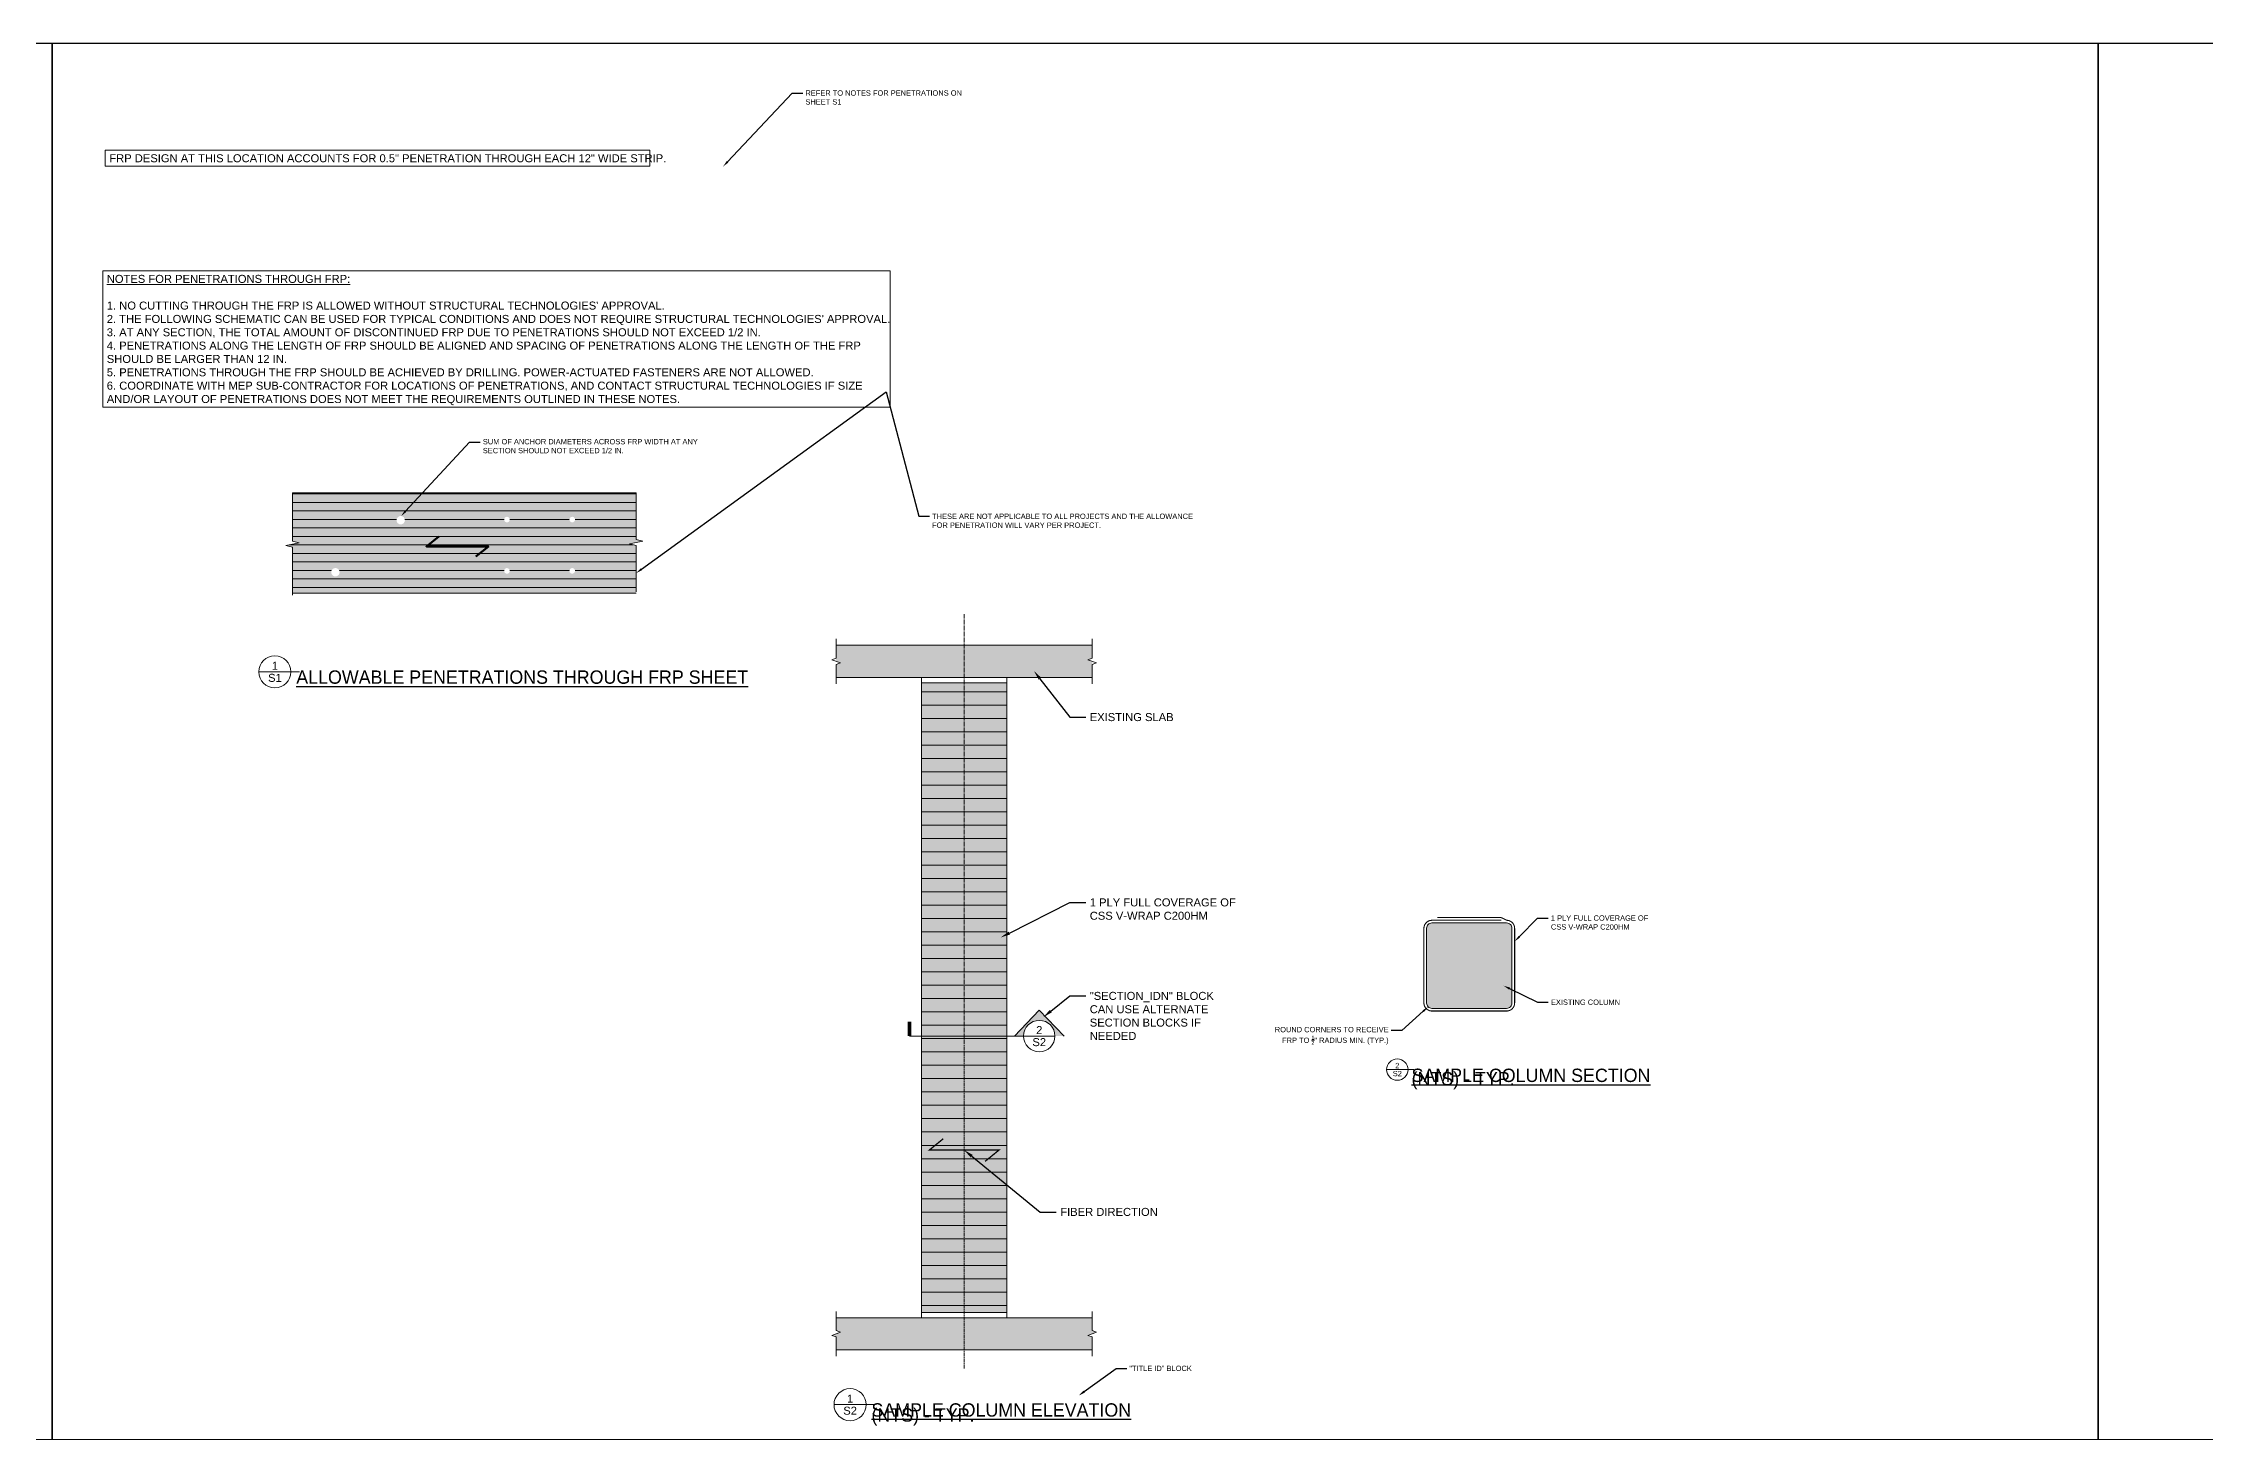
# Model space of a CAD drawing. Header units: inches. Extents: x 1159 to 5415, y 158 to 1829.
# Drawn here: x 1591.1 to 1996.4, y 1387.5 to 1647.9 of the extents above; entities that cross this region are included whole.
import ezdxf
from ezdxf import colors
from ezdxf.entities.mleader import LeaderData, LeaderLine
from ezdxf.enums import TextEntityAlignment as Align
from ezdxf.math import Vec2, Vec3

# ---------------------------------------------------------------- set-up
doc = ezdxf.new("R2018")
doc.units = ezdxf.units.IN
doc.header["$MEASUREMENT"] = 0
doc.set_wipeout_variables(frame=1)
doc.linetypes.add('CENTER2', pattern=[1.125, 0.75, -0.125, 0.125, -0.125])
for name, color, linetype, lineweight in [('STN-ANNO-TEXT', 3, 'Continuous', 20), ('STN-ANNO-TITL-TEXT', 7, 'Continuous', 25), ('STN-EXST-THK', 115, 'Continuous', 9), ('STN-FRP', 5, 'Continuous', 20), ('STN-GRAY-Sc-25', 254, 'Continuous', 20), ('STN-GRID-ID', 6, 'Continuous', 20), ('STN-GRID-LINE', 10, 'CENTER2', 13), ('STN-HATCH', 253, 'Continuous', 9), ('STN-REVS', 10, 'Continuous', 20)]:
    doc.layers.add(name, color=color, linetype=linetype, lineweight=lineweight)
doc.layers.add('STN-CONCRETE HATCH', color=253, linetype='Continuous', lineweight=9, transparency=0.75)
doc.layers.add('STN-VPORT', color=30, linetype='Continuous', plot=False)
doc.styles.add('16', font='swiss.ttf', dxfattribs={"height": 1})
doc.styles.add('24', font='swiss.ttf', dxfattribs={"height": 1.5})
doc.styles.add('DIMENSIONS', font='swiss.ttf')
doc.styles.get("Standard").update_dxf_attribs({"font": 'swiss.ttf'})

# ---------------------------------------------------------------- blocks, each defined once
blk = doc.blocks.new('*U48')
at = {"layer": 'STN-GRID-ID'}
for p, q in [((-0.375, 0), (0, 0)), ((0, 0), (0.1, 0))]:
    blk.add_line(p, q, dxfattribs=at)
blk.add_circle((-0.188, 0), 0.188, dxfattribs=at)
at = {"layer": 'STN-ANNO-TEXT', "style": 'DIMENSIONS'}
for tag, p in [('1', (-0.188, 0.071)), ('S1', (-0.188, -0.071))]:
    blk.add_attdef(tag, text='', height=0.0938, dxfattribs=at).set_placement(p, align=Align.MIDDLE_CENTER)
at = {"layer": 'STN-ANNO-TEXT', "lineweight": 30, "flags": 104}
blk.add_attdef('SCALE', text='', height=0.0938, dxfattribs=at).set_placement((0.062, -0.043), align=Align.TOP_LEFT)
at = {"layer": 'STN-ANNO-TITL-TEXT', "lineweight": 30, "flags": 104}
blk.add_attdef('DETAIL TITLE', text='', height=0.125, dxfattribs=at).set_placement((0.062, 0.016), align=Align.BOTTOM_LEFT)
blk = doc.blocks.new('*U117')
at = {"layer": 'STN-GRID-ID', "ltscale": 2}
blk.add_lwpolyline([(-11.2, 0), (-0.67, 0), (-0.3, 1.47), (0.3, -1.47), (0.64, 0), (11.3, 0)], dxfattribs=at)
blk = doc.blocks.new('*U118')
at = {"layer": 'STN-GRID-ID', "ltscale": 2}
blk.add_lwpolyline([(-10.84, 0), (-0.67, 0), (-0.3, 1.47), (0.3, -1.47), (0.64, 0), (10.93, 0)], dxfattribs=at)

msp = doc.modelspace()

# ---------------------------------------------------------------- hatches: boundary and pattern name
at = {"layer": 'STN-CONCRETE HATCH'}
h = msp.add_hatch(color=256, dxfattribs=at)
h.dxf.hatch_style = 1
h.paths.add_polyline_path([(1739.684, 1535.084), (1739.684, 1532.084), (1740.508, 1531.784), (1739.684, 1531.484), (1739.684, 1529.084), (1787.684, 1529.084), (1787.684, 1532.084), (1786.86, 1532.384), (1787.684, 1532.684), (1787.684, 1535.084)])
h = msp.add_hatch(color=256, dxfattribs=at)
h.dxf.hatch_style = 1
h.paths.add_polyline_path([(1851.358, 1483.064, 0.4142136), (1850.358, 1482.064), (1850.358, 1468.064, 0.4142136), (1851.358, 1467.064), (1865.358, 1467.064, 0.4142136), (1866.358, 1468.064), (1866.358, 1482.064, 0.4142136), (1865.358, 1483.064)])
h = msp.add_hatch(color=256, dxfattribs=at)
h.dxf.hatch_style = 1
h.paths.add_polyline_path([(1787.684, 1403.084), (1787.684, 1405.484), (1786.86, 1405.784), (1788.508, 1406.384), (1787.684, 1406.684), (1787.684, 1409.084), (1739.684, 1409.084), (1739.684, 1406.684), (1740.508, 1406.384), (1738.86, 1405.784), (1739.684, 1405.484), (1739.684, 1403.084)])
at = {"layer": 'STN-FRP'}
h = msp.add_hatch(dxfattribs=at)
h.set_pattern_fill('ANSI31', color=256, scale=12.75, angle=135)
h.set_pattern_definition([(180, (18970.4101, 4531.0289), (-9e-17, -1.59375), [])])
h.paths.add_polyline_path([(1637.776, 1563.636), (1637.776, 1554.623), (1639.086, 1554.301), (1636.465, 1553.759), (1637.776, 1553.459), (1637.776, 1544.88), (1702.181, 1544.88), (1702.181, 1553.76), (1700.871, 1554.061), (1703.492, 1554.602), (1702.181, 1554.925), (1702.181, 1563.636)])
h = msp.add_hatch(dxfattribs=at)
h.set_pattern_fill('ANSI31', color=256, scale=20, angle=135)
h.set_pattern_definition([(180, (1662.3119, 1318.8944), (-2e-16, -2.5), [])])
h.paths.add_polyline_path([(1771.684, 1528.084), (1755.684, 1528.084), (1755.684, 1410.084), (1771.684, 1410.084)])
at = {"layer": 'STN-GRAY-Sc-25'}
h = msp.add_hatch(color=256, dxfattribs=at)
h.dxf.hatch_style = 1
h.paths.add_polyline_path([(1637.776, 1563.636), (1637.776, 1554.623), (1639.086, 1554.301), (1636.465, 1553.759), (1637.776, 1553.459), (1637.776, 1544.88), (1702.181, 1544.88), (1702.181, 1553.76), (1700.871, 1554.061), (1703.492, 1554.602), (1702.181, 1554.925), (1702.181, 1563.636)])
h = msp.add_hatch(color=256, dxfattribs=at)
h.dxf.hatch_style = 1
h.paths.add_polyline_path([(1771.684, 1528.084), (1755.684, 1528.084), (1755.684, 1410.084), (1771.684, 1410.084)])
at = {"layer": 'STN-HATCH', "ltscale": 100}
msp.add_hatch(color=256, dxfattribs=at).paths.add_polyline_path([(1782.399, 1461.864), (1777.75, 1466.712), (1773.101, 1461.864), (1774.802, 1461.864, -0.4142136), (1777.75, 1464.813, -0.4142136), (1780.698, 1461.864)])

# ---------------------------------------------------------------- linework, layer by layer
at = {"layer": 'STN-ANNO-TEXT', "lineweight": 50}
msp.add_lwpolyline([(1672.133, 1551.729), (1674.499, 1553.607), (1662.897, 1553.608), (1665.201, 1555.487)], dxfattribs=at)
at = {"layer": 'STN-ANNO-TEXT', "const_width": 0.25}
msp.add_lwpolyline([(1767.602, 1438.387), (1770.208, 1440.511), (1763.684, 1440.511), (1757.16, 1440.511), (1759.766, 1442.636)], dxfattribs=at)
at = {"layer": 'STN-EXST-THK'}
for p, q in [((1739.684, 1535.084), (1787.684, 1535.084)), ((1739.684, 1529.084), (1787.684, 1529.084)), ((1755.684, 1529.084), (1755.684, 1409.084)), ((1771.684, 1529.084), (1771.684, 1409.084)), ((1739.684, 1409.084), (1787.684, 1409.084)), ((1739.684, 1403.084), (1787.684, 1403.084))]:
    msp.add_line(p, q, dxfattribs=at)
msp.add_lwpolyline([(1851.358, 1483.064), (1865.358, 1483.064, -0.4142136), (1866.358, 1482.064), (1866.358, 1468.064, -0.4142136), (1865.358, 1467.064), (1851.358, 1467.064, -0.4142136), (1850.358, 1468.064), (1850.358, 1482.064, -0.4142136)], format="xyb", close=True, dxfattribs=at)
at = {"layer": 'STN-FRP'}
for p, q in [((1637.776, 1563.636), (1702.181, 1563.636)), ((1637.776, 1544.88), (1702.181, 1544.88))]:
    msp.add_line(p, q, dxfattribs=at)
msp.add_lwpolyline([(1755.684, 1528.084), (1771.684, 1528.084), (1771.684, 1410.084), (1755.684, 1410.084)], close=True, dxfattribs=at)
at = {"layer": 'STN-FRP', "const_width": 0.2}
msp.add_lwpolyline([(1852.358, 1484.064), (1864.24, 1484.064, -0.1164338), (1864.464, 1484.011), (1865.26, 1483.613, 0.1004906), (1865.452, 1483.561, -0.3958706), (1866.858, 1482.064), (1866.858, 1468.064, -0.4142136), (1865.358, 1466.564), (1851.358, 1466.564, -0.4142136), (1849.858, 1468.064), (1849.858, 1482.064, -0.4142136), (1851.358, 1483.564), (1864.358, 1483.564)], format="xyb", dxfattribs=at)
at = {"layer": 'STN-GRID-ID', "ltscale": 100}
for p, q in [((1773.101, 1461.864), (1777.75, 1466.712)), ((1777.75, 1466.712), (1782.399, 1461.864)), ((1774.802, 1461.864), (1753.447, 1461.864)), ((1780.698, 1461.864), (1774.802, 1461.864))]:
    msp.add_line(p, q, dxfattribs=at)
at = {"layer": 'STN-GRID-ID', "linetype": 'Continuous'}
for points in [[(1739.684, 1527.884), (1739.684, 1531.484), (1740.508, 1531.784), (1738.86, 1532.384), (1739.684, 1532.684), (1739.684, 1536.284)], [(1787.684, 1527.884), (1787.684, 1531.484), (1788.508, 1531.784), (1786.86, 1532.384), (1787.684, 1532.684), (1787.684, 1536.284)], [(1739.684, 1410.284), (1739.684, 1406.684), (1740.508, 1406.384), (1738.86, 1405.784), (1739.684, 1405.484), (1739.684, 1401.884)], [(1787.684, 1410.284), (1787.684, 1406.684), (1788.508, 1406.384), (1786.86, 1405.784), (1787.684, 1405.484), (1787.684, 1401.884)]]:
    msp.add_lwpolyline(points, dxfattribs=at)
at = {"layer": 'STN-GRID-ID', "ltscale": 100}
msp.add_circle((1777.75, 1461.864), 2.948, dxfattribs=at)
at = {"layer": 'STN-GRID-LINE'}
msp.add_line((1763.684, 1540.946), (1763.684, 1399.528), dxfattribs=at)
at = {"layer": 'STN-HATCH', "const_width": 0.67}
msp.add_lwpolyline([(1753.447, 1464.544), (1753.447, 1461.864)], dxfattribs=at)
at = {"layer": 'STN-VPORT'}
for points in [[(1209.254, 1647.896), (1592.757, 1647.896), (1592.757, 1386.218), (1209.254, 1386.218)], [(1976.26, 1647.896), (2359.763, 1647.896), (2359.763, 1386.218), (1976.26, 1386.218)]]:
    msp.add_lwpolyline(points, close=True, dxfattribs=at)

# ---------------------------------------------------------------- block references
at = {"ltscale": 2, "xscale": 0.85, "yscale": 0.85, "zscale": 0.85, "rotation": 90}
for name, p in [('*U117', (1637.776, 1554.03)), ('*U118', (1702.181, 1554.344))]:
    msp.add_blockref(name, p, dxfattribs=at)
at = {"layer": 'STN-GRID-LINE'}
ref = msp.add_blockref('*U48', (1637.493, 1530.123), dxfattribs=dict(at, xscale=16, yscale=16, zscale=16))
lines = msp.add_mtext('{\\LALLOWABLE PENETRATIONS THROUGH FRP SHEET}', dxfattribs={"layer": 'STN-ANNO-TITL-TEXT', "insert": (1638.493, 1530.379), "char_height": 2.5, "attachment_point": 1})
ref.add_attrib('DETAIL TITLE', '', (1638.493, 1530.379), dxfattribs={"flags": 104}).embed_mtext(lines)
ref.add_attrib('1', '1', dxfattribs={"layer": 'STN-ANNO-TEXT', "height": 1.5, "style": 'DIMENSIONS'}).set_placement((1634.493, 1531.253), align=Align.MIDDLE_CENTER)
ref.add_attrib('S1', 'S1', dxfattribs={"layer": 'STN-ANNO-TEXT', "height": 1.5, "style": 'DIMENSIONS'}).set_placement((1634.493, 1528.993), align=Align.MIDDLE_CENTER)
ref = msp.add_blockref('*U48', (1846.873, 1455.591), dxfattribs=dict(at, xscale=10.66666666666667, yscale=10.66666666666667, zscale=10.66666666666667))
lines = msp.add_mtext('{\\LSAMPLE COLUMN SECTION}', dxfattribs={"layer": 'STN-ANNO-TITL-TEXT', "insert": (1847.54, 1455.762), "char_height": 2.5, "attachment_point": 1})
ref.add_attrib('DETAIL TITLE', '', (1847.54, 1455.762), dxfattribs={"flags": 104}).embed_mtext(lines)
ref.add_attrib('1', '2', dxfattribs={"layer": 'STN-ANNO-TEXT', "height": 1, "style": 'DIMENSIONS'}).set_placement((1844.873, 1456.344), align=Align.MIDDLE_CENTER)
ref.add_attrib('S1', 'S2', dxfattribs={"layer": 'STN-ANNO-TEXT', "height": 1, "style": 'DIMENSIONS'}).set_placement((1844.873, 1454.838), align=Align.MIDDLE_CENTER)
lines = msp.add_mtext('(NTS) - TYP.', dxfattribs={"layer": 'STN-ANNO-TEXT', "insert": (1847.54, 1455.135), "char_height": 2.5, "attachment_point": 1})
ref.add_attrib('SCALE', '', (1847.54, 1455.135), dxfattribs={"flags": 104}).embed_mtext(lines)
ref = msp.add_blockref('*U48', (1745.302, 1392.806), dxfattribs=dict(at, xscale=16, yscale=16, zscale=16))
lines = msp.add_mtext('{\\LSAMPLE COLUMN ELEVATION}', dxfattribs={"layer": 'STN-ANNO-TITL-TEXT', "insert": (1746.302, 1393.062), "char_height": 2.5, "attachment_point": 1})
ref.add_attrib('DETAIL TITLE', '', (1746.302, 1393.062), dxfattribs={"flags": 104}).embed_mtext(lines)
ref.add_attrib('1', '1', dxfattribs={"layer": 'STN-ANNO-TEXT', "height": 1.5, "style": 'DIMENSIONS'}).set_placement((1742.302, 1393.936), align=Align.MIDDLE_CENTER)
ref.add_attrib('S1', 'S2', dxfattribs={"layer": 'STN-ANNO-TEXT', "height": 1.5, "style": 'DIMENSIONS'}).set_placement((1742.302, 1391.676), align=Align.MIDDLE_CENTER)
lines = msp.add_mtext('(NTS) - TYP.', dxfattribs={"layer": 'STN-ANNO-TEXT', "insert": (1746.302, 1392.123), "char_height": 2.5, "attachment_point": 1})
ref.add_attrib('SCALE', '', (1746.302, 1392.123), dxfattribs={"flags": 104}).embed_mtext(lines)

# ---------------------------------------------------------------- texts
at = {"layer": 'STN-ANNO-TEXT', "char_height": 1.5, "attachment_point": 1, "style": '16', "bg_fill": 16, "box_fill_scale": 1.5, "bg_fill_color": 256, "bg_fill_transparency": 0}
for s, insert, width in [('FRP DESIGN AT THIS LOCATION ACCOUNTS FOR 0.5" PENETRATION THROUGH EACH 12" WIDE STRIP.', (1603.455, 1627.099), 100.55614), ("{\\LNOTES FOR PENETRATIONS THROUGH FRP:\\P}\\P1. NO CUTTING THROUGH THE FRP IS ALLOWED WITHOUT STRUCTURAL TECHNOLOGIES' APPROVAL.\\P2. THE FOLLOWING SCHEMATIC CAN BE USED FOR TYPICAL CONDITIONS AND DOES NOT REQUIRE STRUCTURAL TECHNOLOGIES' APPROVAL.\\P3. AT ANY SECTION, THE TOTAL AMOUNT OF DISCONTINUED FRP DUE TO PENETRATIONS SHOULD NOT EXCEED 1/2 IN.\\P4. PENETRATIONS ALONG THE LENGTH OF FRP SHOULD BE ALIGNED AND SPACING OF PENETRATIONS ALONG THE LENGTH OF THE FRP SHOULD BE LARGER THAN 12 IN.\\P5. PENETRATIONS THROUGH THE FRP SHOULD BE ACHIEVED BY DRILLING. POWER-ACTUATED FASTENERS ARE NOT ALLOWED.\\P6. COORDINATE WITH MEP SUB-CONTRACTOR FOR LOCATIONS OF PENETRATIONS, AND CONTACT STRUCTURAL TECHNOLOGIES IF SIZE AND/OR LAYOUT OF PENETRATIONS DOES NOT MEET THE REQUIREMENTS OUTLINED IN THESE NOTES.", (1602.982, 1604.495), 146.08639)]:
    msp.add_mtext(s, dxfattribs=dict(at, insert=insert, width=width))
at = {"layer": 'STN-ANNO-TEXT', "style": 'DIMENSIONS'}
for tag, text, p in [('2', '1', (1777.75, 1462.994)), ('S2', 'S1', (1777.75, 1460.734))]:
    msp.add_attdef(tag, text=text, height=1.5, dxfattribs=at).set_placement(p, align=Align.MIDDLE_CENTER)

# ---------------------------------------------------------------- leaders
at = {"layer": 'STN-ANNO-TEXT'}
ml = msp.add_multileader_mtext('Standard', dxfattribs=at)
ml.set_content('REFER TO NOTES FOR PENETRATIONS ON SHEET S1', color=256, style='16')
ml.set_leader_properties()
ml.build(insert=Vec2(0, 0))
ml.multileader.update_dxf_attribs({"dogleg_length": 2, "arrow_head_size": 1.25})
ctx = ml.context
ctx.base_point, ctx.char_height, ctx.arrow_head_size, ctx.landing_gap_size, ctx.plane_origin = Vec3(1733.429, 1638.562), 1, 1.25, 0.5, Vec3(1718.471, 1624.773)
notes = []
notes.append((ctx, [(0, (1, 1, 0), (1731.429, 1638.562), (1, 0), 2, [(0, [(1718.471, 1624.773)], 0, [])])]))
ctx.mtext.insert, ctx.mtext.width, ctx.mtext.flow_direction = Vec3(1733.929, 1639.075), 30.76923, 5
ml = msp.add_multileader_mtext('Standard', dxfattribs=at)
ml.set_content('EXISTING SLAB', color=256, style='24')
ml.set_leader_properties()
ml.build(insert=Vec2(0, 0))
ml.multileader.update_dxf_attribs({"dogleg_length": 3, "arrow_head_size": 1.812})
ctx = ml.context
ctx.base_point, ctx.char_height, ctx.arrow_head_size, ctx.landing_gap_size, ctx.plane_origin = Vec3(1786.473, 1521.617), 1.5, 1.812, 0.75, Vec3(1776.773, 1530.263)
notes.append((ctx, [(0, (1, 1, 0), (1783.473, 1521.617), (1, 0), 3, [(0, [(1776.773, 1530.263)], 0, [])])]))
ctx.mtext.insert, ctx.mtext.flow_direction = Vec3(1787.223, 1522.388), 5
ml = msp.add_multileader_mtext('Standard', dxfattribs=at)
ml.set_content('1 PLY FULL COVERAGE OF\\PCSS V-WRAP C200HM', color=256, style='24')
ml.set_leader_properties()
ml.build(insert=Vec2(0, 0))
ml.multileader.update_dxf_attribs({"dogleg_length": 3, "arrow_head_size": 1.812})
ctx = ml.context
ctx.base_point, ctx.char_height, ctx.arrow_head_size, ctx.landing_gap_size, ctx.plane_origin = Vec3(1786.473, 1486.896), 1.5, 1.812, 0.75, Vec3(1770.536, 1480.354)
notes.append((ctx, [(0, (1, 1, 0), (1783.473, 1486.896), (1, 0), 3, [(0, [(1770.536, 1480.354)], 0, [])])]))
ctx.mtext.insert, ctx.mtext.flow_direction = Vec3(1787.223, 1487.667), 5
ml = msp.add_multileader_mtext('Standard', dxfattribs=at)
ml.set_content('1 PLY FULL COVERAGE OF\\PCSS V-WRAP C200HM', color=256, style='16')
ml.set_leader_properties()
ml.build(insert=Vec2(0, 0))
ml.multileader.update_dxf_attribs({"dogleg_length": 2, "arrow_head_size": 1.25})
ctx = ml.context
ctx.base_point, ctx.char_height, ctx.arrow_head_size, ctx.landing_gap_size, ctx.plane_origin = Vec3(1873.159, 1483.972), 1, 1.25, 0.5, Vec3(1866.858, 1479.6)
notes.append((ctx, [(0, (1, 1, 0), (1871.159, 1483.972), (1, 0), 2, [(0, [(1866.858, 1479.6)], 0, [])])]))
ctx.mtext.insert, ctx.mtext.flow_direction = Vec3(1873.659, 1484.486), 5
ml = msp.add_multileader_mtext('Standard', dxfattribs=at)
ml.set_content('\\A1;ROUND CORNERS TO RECEIVE FRP TO {\\H0.7x;\\S1/2;}" RADIUS MIN. (TYP.)', color=256, style='16')
ml.set_leader_properties()
ml.build(insert=Vec2(0, 0))
ml.multileader.update_dxf_attribs({"dogleg_length": 2, "arrow_head_size": 1.25})
ctx = ml.context
ctx.base_point, ctx.char_height, ctx.arrow_head_size, ctx.landing_gap_size, ctx.plane_origin = Vec3(1822.438, 1462.942), 1, 1.25, 0.5, Vec3(1850.651, 1467.357)
ctx.text_align_type = 2
notes.append((ctx, [(0, (1, 1, 0), (1845.743, 1462.942), (-1, 0), 2, [(0, [(1850.651, 1467.357)], 0, [])])]))
ctx.mtext.insert, ctx.mtext.width, ctx.mtext.alignment, ctx.mtext.flow_direction = Vec3(1843.243, 1463.586), 23.16197, 3, 5
ml = msp.add_multileader_mtext('Standard', dxfattribs=at)
ml.set_content('EXISTING COLUMN', color=256, style='16')
ml.set_leader_properties()
ml.build(insert=Vec2(0, 0))
ml.multileader.update_dxf_attribs({"dogleg_length": 2, "arrow_head_size": 1.25})
ctx = ml.context
ctx.base_point, ctx.char_height, ctx.arrow_head_size, ctx.landing_gap_size, ctx.plane_origin = Vec3(1873.159, 1468.2), 1, 1.25, 0.5, Vec3(1864.783, 1471.31)
notes.append((ctx, [(0, (1, 1, 0), (1871.159, 1468.2), (1, 0), 2, [(0, [(1864.783, 1471.31)], 0, [])])]))
ctx.mtext.insert, ctx.mtext.flow_direction = Vec3(1873.659, 1468.714), 5
ml = msp.add_multileader_mtext('Standard', dxfattribs=at)
ml.set_content('FIBER DIRECTION', color=256, style='24')
ml.set_leader_properties()
ml.build(insert=Vec2(0, 0))
ml.multileader.update_dxf_attribs({"dogleg_length": 3, "arrow_head_size": 1.812})
ctx = ml.context
ctx.base_point, ctx.char_height, ctx.arrow_head_size, ctx.landing_gap_size, ctx.plane_origin = Vec3(1780.944, 1428.901), 1.5, 1.812, 0.75, Vec3(1770.536, 1431.92)
notes.append((ctx, [(0, (1, 1, 0), (1777.944, 1428.901), (1, 0), 3, [(0, [(1763.684, 1440.511)], 0, [])])]))
ctx.mtext.insert, ctx.mtext.flow_direction = Vec3(1781.694, 1429.672), 5
at = {"layer": 'STN-REVS'}
ml = msp.add_multileader_mtext('Standard', dxfattribs=at)
ml.set_content('THESE ARE NOT APPLICABLE TO ALL PROJECTS AND THE ALLOWANCE FOR PENETRATION WILL VARY PER PROJECT.\\P ', color=256, style='16')
ml.set_leader_properties()
ml.build(insert=Vec2(0, 0))
ml.multileader.update_dxf_attribs({"dogleg_length": 2, "arrow_head_size": 1.25})
ctx = ml.context
ctx.base_point, ctx.char_height, ctx.arrow_head_size, ctx.landing_gap_size, ctx.plane_origin = Vec3(1757.172, 1559.265), 1, 1.25, 0.5, Vec3(1780.175, 1533.335)
notes.append((ctx, [(0, (1, 1, 0), (1755.172, 1559.265), (1, 0), 2, [(1, [(1702.181, 1548.598), (1749.068, 1582.566)], 0, [])])]))
ctx.mtext.insert, ctx.mtext.width, ctx.mtext.flow_direction = Vec3(1757.672, 1559.765), 49.27593, 5
ml = msp.add_multileader_mtext('Standard', dxfattribs=at)
ml.set_content('"SECTION_IDN" BLOCK\\PCAN USE ALTERNATE\\PSECTION BLOCKS IF\\PNEEDED', color=256, style='24')
ml.set_leader_properties()
ml.build(insert=Vec2(0, 0))
ml.multileader.update_dxf_attribs({"dogleg_length": 3, "arrow_head_size": 1.812})
ctx = ml.context
ctx.base_point, ctx.char_height, ctx.arrow_head_size, ctx.landing_gap_size, ctx.plane_origin = Vec3(1786.473, 1469.398), 1.5, 1.812, 0.75, Vec3(1780.295, 1462.896)
notes.append((ctx, [(0, (1, 1, 0), (1783.473, 1469.398), (1, 0), 3, [(0, [(1778.505, 1465.403)], 0, [])])]))
ctx.mtext.insert, ctx.mtext.flow_direction = Vec3(1787.223, 1470.148), 5
ml = msp.add_multileader_mtext('Standard', dxfattribs=at)
ml.set_content('"TITLE ID" BLOCK', color=256, style='16')
ml.set_leader_properties()
ml.build(insert=Vec2(0, 0))
ml.multileader.update_dxf_attribs({"dogleg_length": 2, "arrow_head_size": 1.25})
ctx = ml.context
ctx.base_point, ctx.char_height, ctx.arrow_head_size, ctx.landing_gap_size, ctx.plane_origin = Vec3(1794.143, 1399.595), 1, 1.25, 0.5, Vec3(1789.122, 1391.226)
notes.append((ctx, [(0, (1, 1, 0), (1792.143, 1399.595), (1, 0), 2, [(0, [(1785.169, 1394.514)], 0, [])])]))
ctx.mtext.insert, ctx.mtext.flow_direction = Vec3(1794.643, 1400.109), 5
for ctx, leaders in notes:
    for number, flags, end, landing, length, lines in leaders:
        leader = LeaderData()
        leader.index, (leader.has_last_leader_line, leader.has_dogleg_vector, leader.attachment_direction) = number, flags
        leader.last_leader_point, leader.dogleg_vector, leader.dogleg_length = Vec3(end), Vec3(landing), length
        for number, points, colour, breaks in lines:
            line = LeaderLine()
            line.index, line.vertices, line.color, line.breaks = number, Vec3.list(points), colors.encode_raw_color(colour), breaks
            leader.lines.append(line)
        ctx.leaders.append(leader)

# ---------------------------------------------------------------- next in the draw order: wipeouts: each hides what was drawn before it
for points in [[(1658.847, 1558.529), (1658.846, 1558.578), (1658.841, 1558.626), (1658.833, 1558.675), (1658.823, 1558.722), (1658.809, 1558.769), (1658.792, 1558.815), (1658.773, 1558.86), (1658.751, 1558.903), (1658.726, 1558.945), (1658.699, 1558.986), (1658.669, 1559.024), (1658.636, 1559.061), (1658.602, 1559.096), (1658.565, 1559.128), (1658.527, 1559.158), (1658.486, 1559.185), (1658.444, 1559.21), (1658.401, 1559.232), (1658.356, 1559.252), (1658.31, 1559.268), (1658.263, 1559.282), (1658.215, 1559.292), (1658.167, 1559.3), (1658.119, 1559.305), (1658.07, 1559.306), (1658.021, 1559.305), (1657.972, 1559.3), (1657.924, 1559.292), (1657.876, 1559.282), (1657.829, 1559.268), (1657.784, 1559.252), (1657.739, 1559.232), (1657.695, 1559.21), (1657.653, 1559.185), (1657.613, 1559.158), (1657.574, 1559.128), (1657.538, 1559.096), (1657.503, 1559.061), (1657.471, 1559.024), (1657.441, 1558.986), (1657.413, 1558.945), (1657.388, 1558.903), (1657.366, 1558.86), (1657.347, 1558.815), (1657.33, 1558.769), (1657.317, 1558.722), (1657.306, 1558.675), (1657.298, 1558.626), (1657.294, 1558.578), (1657.292, 1558.529), (1657.294, 1558.48), (1657.298, 1558.431), (1657.306, 1558.383), (1657.317, 1558.336), (1657.33, 1558.289), (1657.347, 1558.243), (1657.366, 1558.198), (1657.388, 1558.154), (1657.413, 1558.112), (1657.441, 1558.072), (1657.471, 1558.033), (1657.503, 1557.997), (1657.538, 1557.962), (1657.574, 1557.93), (1657.613, 1557.9), (1657.653, 1557.873), (1657.695, 1557.848), (1657.739, 1557.826), (1657.784, 1557.806), (1657.829, 1557.79), (1657.876, 1557.776), (1657.924, 1557.765), (1657.972, 1557.758), (1658.021, 1557.753), (1658.07, 1557.752), (1658.119, 1557.753), (1658.167, 1557.758), (1658.215, 1557.765), (1658.263, 1557.776), (1658.31, 1557.79), (1658.356, 1557.806), (1658.401, 1557.826), (1658.444, 1557.848), (1658.486, 1557.873), (1658.527, 1557.9), (1658.565, 1557.93), (1658.602, 1557.962), (1658.636, 1557.997), (1658.669, 1558.033), (1658.699, 1558.072), (1658.726, 1558.112), (1658.751, 1558.154), (1658.773, 1558.198), (1658.792, 1558.243), (1658.809, 1558.289), (1658.823, 1558.336), (1658.833, 1558.383), (1658.841, 1558.431), (1658.846, 1558.48)], [(1678.502, 1558.647), (1678.501, 1558.68), (1678.498, 1558.712), (1678.493, 1558.744), (1678.486, 1558.776), (1678.477, 1558.807), (1678.466, 1558.838), (1678.453, 1558.868), (1678.438, 1558.897), (1678.422, 1558.925), (1678.403, 1558.952), (1678.383, 1558.978), (1678.362, 1559.002), (1678.339, 1559.025), (1678.314, 1559.047), (1678.289, 1559.066), (1678.262, 1559.085), (1678.234, 1559.101), (1678.205, 1559.116), (1678.175, 1559.129), (1678.144, 1559.14), (1678.113, 1559.149), (1678.081, 1559.156), (1678.049, 1559.161), (1678.016, 1559.164), (1677.984, 1559.165), (1677.951, 1559.164), (1677.919, 1559.161), (1677.887, 1559.156), (1677.855, 1559.149), (1677.824, 1559.14), (1677.793, 1559.129), (1677.763, 1559.116), (1677.734, 1559.101), (1677.706, 1559.085), (1677.679, 1559.066), (1677.654, 1559.047), (1677.629, 1559.025), (1677.606, 1559.002), (1677.585, 1558.978), (1677.565, 1558.952), (1677.546, 1558.925), (1677.53, 1558.897), (1677.515, 1558.868), (1677.502, 1558.838), (1677.491, 1558.807), (1677.482, 1558.776), (1677.475, 1558.744), (1677.47, 1558.712), (1677.467, 1558.68), (1677.466, 1558.647), (1677.467, 1558.615), (1677.47, 1558.582), (1677.475, 1558.55), (1677.482, 1558.518), (1677.491, 1558.487), (1677.502, 1558.456), (1677.515, 1558.427), (1677.53, 1558.398), (1677.546, 1558.37), (1677.565, 1558.343), (1677.585, 1558.317), (1677.606, 1558.292), (1677.629, 1558.269), (1677.654, 1558.248), (1677.679, 1558.228), (1677.706, 1558.21), (1677.734, 1558.193), (1677.763, 1558.178), (1677.793, 1558.165), (1677.824, 1558.154), (1677.855, 1558.145), (1677.887, 1558.138), (1677.919, 1558.133), (1677.951, 1558.13), (1677.984, 1558.129), (1678.016, 1558.13), (1678.049, 1558.133), (1678.081, 1558.138), (1678.113, 1558.145), (1678.144, 1558.154), (1678.175, 1558.165), (1678.205, 1558.178), (1678.234, 1558.193), (1678.262, 1558.21), (1678.289, 1558.228), (1678.314, 1558.248), (1678.339, 1558.269), (1678.362, 1558.292), (1678.383, 1558.317), (1678.403, 1558.343), (1678.422, 1558.37), (1678.438, 1558.398), (1678.453, 1558.427), (1678.466, 1558.456), (1678.477, 1558.487), (1678.486, 1558.518), (1678.493, 1558.55), (1678.498, 1558.582), (1678.501, 1558.615)], [(1690.741, 1558.647), (1690.74, 1558.68), (1690.737, 1558.712), (1690.732, 1558.744), (1690.725, 1558.776), (1690.716, 1558.807), (1690.705, 1558.838), (1690.692, 1558.868), (1690.677, 1558.897), (1690.66, 1558.925), (1690.642, 1558.952), (1690.622, 1558.978), (1690.601, 1559.002), (1690.578, 1559.025), (1690.553, 1559.047), (1690.527, 1559.066), (1690.5, 1559.085), (1690.472, 1559.101), (1690.443, 1559.116), (1690.414, 1559.129), (1690.383, 1559.14), (1690.352, 1559.149), (1690.32, 1559.156), (1690.288, 1559.161), (1690.255, 1559.164), (1690.223, 1559.165), (1690.19, 1559.164), (1690.158, 1559.161), (1690.126, 1559.156), (1690.094, 1559.149), (1690.063, 1559.14), (1690.032, 1559.129), (1690.002, 1559.116), (1689.973, 1559.101), (1689.945, 1559.085), (1689.918, 1559.066), (1689.892, 1559.047), (1689.868, 1559.025), (1689.845, 1559.002), (1689.823, 1558.978), (1689.804, 1558.952), (1689.785, 1558.925), (1689.769, 1558.897), (1689.754, 1558.868), (1689.741, 1558.838), (1689.73, 1558.807), (1689.721, 1558.776), (1689.714, 1558.744), (1689.709, 1558.712), (1689.706, 1558.68), (1689.705, 1558.647), (1689.706, 1558.615), (1689.709, 1558.582), (1689.714, 1558.55), (1689.721, 1558.518), (1689.73, 1558.487), (1689.741, 1558.456), (1689.754, 1558.427), (1689.769, 1558.398), (1689.785, 1558.37), (1689.804, 1558.343), (1689.823, 1558.317), (1689.845, 1558.292), (1689.868, 1558.269), (1689.892, 1558.248), (1689.918, 1558.228), (1689.945, 1558.21), (1689.973, 1558.193), (1690.002, 1558.178), (1690.032, 1558.165), (1690.063, 1558.154), (1690.094, 1558.145), (1690.126, 1558.138), (1690.158, 1558.133), (1690.19, 1558.13), (1690.223, 1558.129), (1690.255, 1558.13), (1690.288, 1558.133), (1690.32, 1558.138), (1690.352, 1558.145), (1690.383, 1558.154), (1690.414, 1558.165), (1690.443, 1558.178), (1690.472, 1558.193), (1690.5, 1558.21), (1690.527, 1558.228), (1690.553, 1558.248), (1690.578, 1558.269), (1690.601, 1558.292), (1690.622, 1558.317), (1690.642, 1558.343), (1690.66, 1558.37), (1690.677, 1558.398), (1690.692, 1558.427), (1690.705, 1558.456), (1690.716, 1558.487), (1690.725, 1558.518), (1690.732, 1558.55), (1690.737, 1558.582), (1690.74, 1558.615)], [(1646.608, 1548.782), (1646.607, 1548.831), (1646.602, 1548.879), (1646.594, 1548.928), (1646.584, 1548.975), (1646.57, 1549.022), (1646.554, 1549.068), (1646.534, 1549.113), (1646.512, 1549.156), (1646.487, 1549.198), (1646.46, 1549.239), (1646.43, 1549.277), (1646.398, 1549.314), (1646.363, 1549.349), (1646.326, 1549.381), (1646.288, 1549.411), (1646.247, 1549.438), (1646.205, 1549.463), (1646.162, 1549.485), (1646.117, 1549.505), (1646.071, 1549.521), (1646.024, 1549.535), (1645.977, 1549.545), (1645.928, 1549.553), (1645.88, 1549.558), (1645.831, 1549.559), (1645.782, 1549.558), (1645.733, 1549.553), (1645.685, 1549.545), (1645.638, 1549.535), (1645.591, 1549.521), (1645.545, 1549.505), (1645.5, 1549.485), (1645.456, 1549.463), (1645.414, 1549.438), (1645.374, 1549.411), (1645.335, 1549.381), (1645.299, 1549.349), (1645.264, 1549.314), (1645.232, 1549.277), (1645.202, 1549.239), (1645.174, 1549.198), (1645.15, 1549.156), (1645.127, 1549.113), (1645.108, 1549.068), (1645.092, 1549.022), (1645.078, 1548.975), (1645.067, 1548.928), (1645.06, 1548.879), (1645.055, 1548.831), (1645.053, 1548.782), (1645.055, 1548.733), (1645.06, 1548.684), (1645.067, 1548.636), (1645.078, 1548.589), (1645.092, 1548.542), (1645.108, 1548.496), (1645.127, 1548.451), (1645.15, 1548.407), (1645.174, 1548.365), (1645.202, 1548.325), (1645.232, 1548.286), (1645.264, 1548.25), (1645.299, 1548.215), (1645.335, 1548.183), (1645.374, 1548.153), (1645.414, 1548.126), (1645.456, 1548.101), (1645.5, 1548.079), (1645.545, 1548.059), (1645.591, 1548.043), (1645.638, 1548.029), (1645.685, 1548.018), (1645.733, 1548.011), (1645.782, 1548.006), (1645.831, 1548.005), (1645.88, 1548.006), (1645.928, 1548.011), (1645.977, 1548.018), (1646.024, 1548.029), (1646.071, 1548.043), (1646.117, 1548.059), (1646.162, 1548.079), (1646.205, 1548.101), (1646.247, 1548.126), (1646.288, 1548.153), (1646.326, 1548.183), (1646.363, 1548.215), (1646.398, 1548.25), (1646.43, 1548.286), (1646.46, 1548.325), (1646.487, 1548.365), (1646.512, 1548.407), (1646.534, 1548.451), (1646.554, 1548.496), (1646.57, 1548.542), (1646.584, 1548.589), (1646.594, 1548.636), (1646.602, 1548.684), (1646.607, 1548.733)], [(1678.502, 1549.032), (1678.501, 1549.065), (1678.498, 1549.097), (1678.493, 1549.13), (1678.486, 1549.161), (1678.477, 1549.193), (1678.466, 1549.223), (1678.453, 1549.253), (1678.438, 1549.282), (1678.422, 1549.31), (1678.403, 1549.337), (1678.383, 1549.363), (1678.362, 1549.387), (1678.339, 1549.41), (1678.314, 1549.432), (1678.289, 1549.452), (1678.262, 1549.47), (1678.234, 1549.487), (1678.205, 1549.501), (1678.175, 1549.514), (1678.144, 1549.525), (1678.113, 1549.534), (1678.081, 1549.541), (1678.049, 1549.547), (1678.016, 1549.55), (1677.984, 1549.551), (1677.951, 1549.55), (1677.919, 1549.547), (1677.887, 1549.541), (1677.855, 1549.534), (1677.824, 1549.525), (1677.793, 1549.514), (1677.763, 1549.501), (1677.734, 1549.487), (1677.706, 1549.47), (1677.679, 1549.452), (1677.654, 1549.432), (1677.629, 1549.41), (1677.606, 1549.387), (1677.585, 1549.363), (1677.565, 1549.337), (1677.546, 1549.31), (1677.53, 1549.282), (1677.515, 1549.253), (1677.502, 1549.223), (1677.491, 1549.193), (1677.482, 1549.161), (1677.475, 1549.13), (1677.47, 1549.097), (1677.467, 1549.065), (1677.466, 1549.032), (1677.467, 1549), (1677.47, 1548.967), (1677.475, 1548.935), (1677.482, 1548.904), (1677.491, 1548.872), (1677.502, 1548.842), (1677.515, 1548.812), (1677.53, 1548.783), (1677.546, 1548.755), (1677.565, 1548.728), (1677.585, 1548.702), (1677.606, 1548.678), (1677.629, 1548.655), (1677.654, 1548.633), (1677.679, 1548.613), (1677.706, 1548.595), (1677.734, 1548.578), (1677.763, 1548.563), (1677.793, 1548.551), (1677.824, 1548.54), (1677.855, 1548.53), (1677.887, 1548.523), (1677.919, 1548.518), (1677.951, 1548.515), (1677.984, 1548.514), (1678.016, 1548.515), (1678.049, 1548.518), (1678.081, 1548.523), (1678.113, 1548.53), (1678.144, 1548.54), (1678.175, 1548.551), (1678.205, 1548.563), (1678.234, 1548.578), (1678.262, 1548.595), (1678.289, 1548.613), (1678.314, 1548.633), (1678.339, 1548.655), (1678.362, 1548.678), (1678.383, 1548.702), (1678.403, 1548.728), (1678.422, 1548.755), (1678.438, 1548.783), (1678.453, 1548.812), (1678.466, 1548.842), (1678.477, 1548.872), (1678.486, 1548.904), (1678.493, 1548.935), (1678.498, 1548.967), (1678.501, 1549)], [(1690.741, 1549.032), (1690.74, 1549.065), (1690.737, 1549.097), (1690.732, 1549.13), (1690.725, 1549.161), (1690.716, 1549.193), (1690.705, 1549.223), (1690.692, 1549.253), (1690.677, 1549.282), (1690.66, 1549.31), (1690.642, 1549.337), (1690.622, 1549.363), (1690.601, 1549.387), (1690.578, 1549.41), (1690.553, 1549.432), (1690.527, 1549.452), (1690.5, 1549.47), (1690.472, 1549.487), (1690.443, 1549.501), (1690.414, 1549.514), (1690.383, 1549.525), (1690.352, 1549.534), (1690.32, 1549.541), (1690.288, 1549.547), (1690.255, 1549.55), (1690.223, 1549.551), (1690.19, 1549.55), (1690.158, 1549.547), (1690.126, 1549.541), (1690.094, 1549.534), (1690.063, 1549.525), (1690.032, 1549.514), (1690.002, 1549.501), (1689.973, 1549.487), (1689.945, 1549.47), (1689.918, 1549.452), (1689.892, 1549.432), (1689.868, 1549.41), (1689.845, 1549.387), (1689.823, 1549.363), (1689.804, 1549.337), (1689.785, 1549.31), (1689.769, 1549.282), (1689.754, 1549.253), (1689.741, 1549.223), (1689.73, 1549.193), (1689.721, 1549.161), (1689.714, 1549.13), (1689.709, 1549.097), (1689.706, 1549.065), (1689.705, 1549.032), (1689.706, 1549), (1689.709, 1548.967), (1689.714, 1548.935), (1689.721, 1548.904), (1689.73, 1548.872), (1689.741, 1548.842), (1689.754, 1548.812), (1689.769, 1548.783), (1689.785, 1548.755), (1689.804, 1548.728), (1689.823, 1548.702), (1689.845, 1548.678), (1689.868, 1548.655), (1689.892, 1548.633), (1689.918, 1548.613), (1689.945, 1548.595), (1689.973, 1548.578), (1690.002, 1548.563), (1690.032, 1548.551), (1690.063, 1548.54), (1690.094, 1548.53), (1690.126, 1548.523), (1690.158, 1548.518), (1690.19, 1548.515), (1690.223, 1548.514), (1690.255, 1548.515), (1690.288, 1548.518), (1690.32, 1548.523), (1690.352, 1548.53), (1690.383, 1548.54), (1690.414, 1548.551), (1690.443, 1548.563), (1690.472, 1548.578), (1690.5, 1548.595), (1690.527, 1548.613), (1690.553, 1548.633), (1690.578, 1548.655), (1690.601, 1548.678), (1690.622, 1548.702), (1690.642, 1548.728), (1690.66, 1548.755), (1690.677, 1548.783), (1690.692, 1548.812), (1690.705, 1548.842), (1690.716, 1548.872), (1690.725, 1548.904), (1690.732, 1548.935), (1690.737, 1548.967), (1690.74, 1549)]]:
    msp.add_wipeout(points)

# ---------------------------------------------------------------- next in the draw order: linework, layer by layer
at = {"layer": 'STN-VPORT'}
msp.add_lwpolyline([(1592.757, 1647.896), (1976.26, 1647.896), (1976.26, 1386.218), (1592.757, 1386.218)], close=True, dxfattribs=at)

# ---------------------------------------------------------------- next in the draw order: leaders
at = {"layer": 'STN-ANNO-TEXT'}
ml = msp.add_multileader_mtext('Standard', dxfattribs=at)
ml.set_content('SUM OF ANCHOR DIAMETERS ACROSS FRP WIDTH AT ANY SECTION SHOULD NOT EXCEED 1/2 IN.', color=256, style='16')
ml.set_leader_properties()
ml.build(insert=Vec2(0, 0))
ml.multileader.update_dxf_attribs({"dogleg_length": 2, "arrow_head_size": 1.25})
ctx = ml.context
ctx.base_point, ctx.char_height, ctx.arrow_head_size, ctx.landing_gap_size, ctx.plane_origin = Vec3(1672.973, 1573.18), 1, 1.25, 0.5, Vec3(1658.015, 1559.391)
notes = []
notes.append((ctx, [(0, (1, 1, 0), (1670.973, 1573.18), (1, 0), 2, [(0, [(1658.143, 1559.302)], 0, [])])]))
ctx.mtext.insert, ctx.mtext.width, ctx.mtext.flow_direction = Vec3(1673.473, 1573.744), 42.28258, 5
for ctx, leaders in notes:
    for number, flags, end, landing, length, lines in leaders:
        leader = LeaderData()
        leader.index, (leader.has_last_leader_line, leader.has_dogleg_vector, leader.attachment_direction) = number, flags
        leader.last_leader_point, leader.dogleg_vector, leader.dogleg_length = Vec3(end), Vec3(landing), length
        for number, points, colour, breaks in lines:
            line = LeaderLine()
            line.index, line.vertices, line.color, line.breaks = number, Vec3.list(points), colors.encode_raw_color(colour), breaks
            leader.lines.append(line)
        ctx.leaders.append(leader)

doc.saveas('drawing.dxf')
